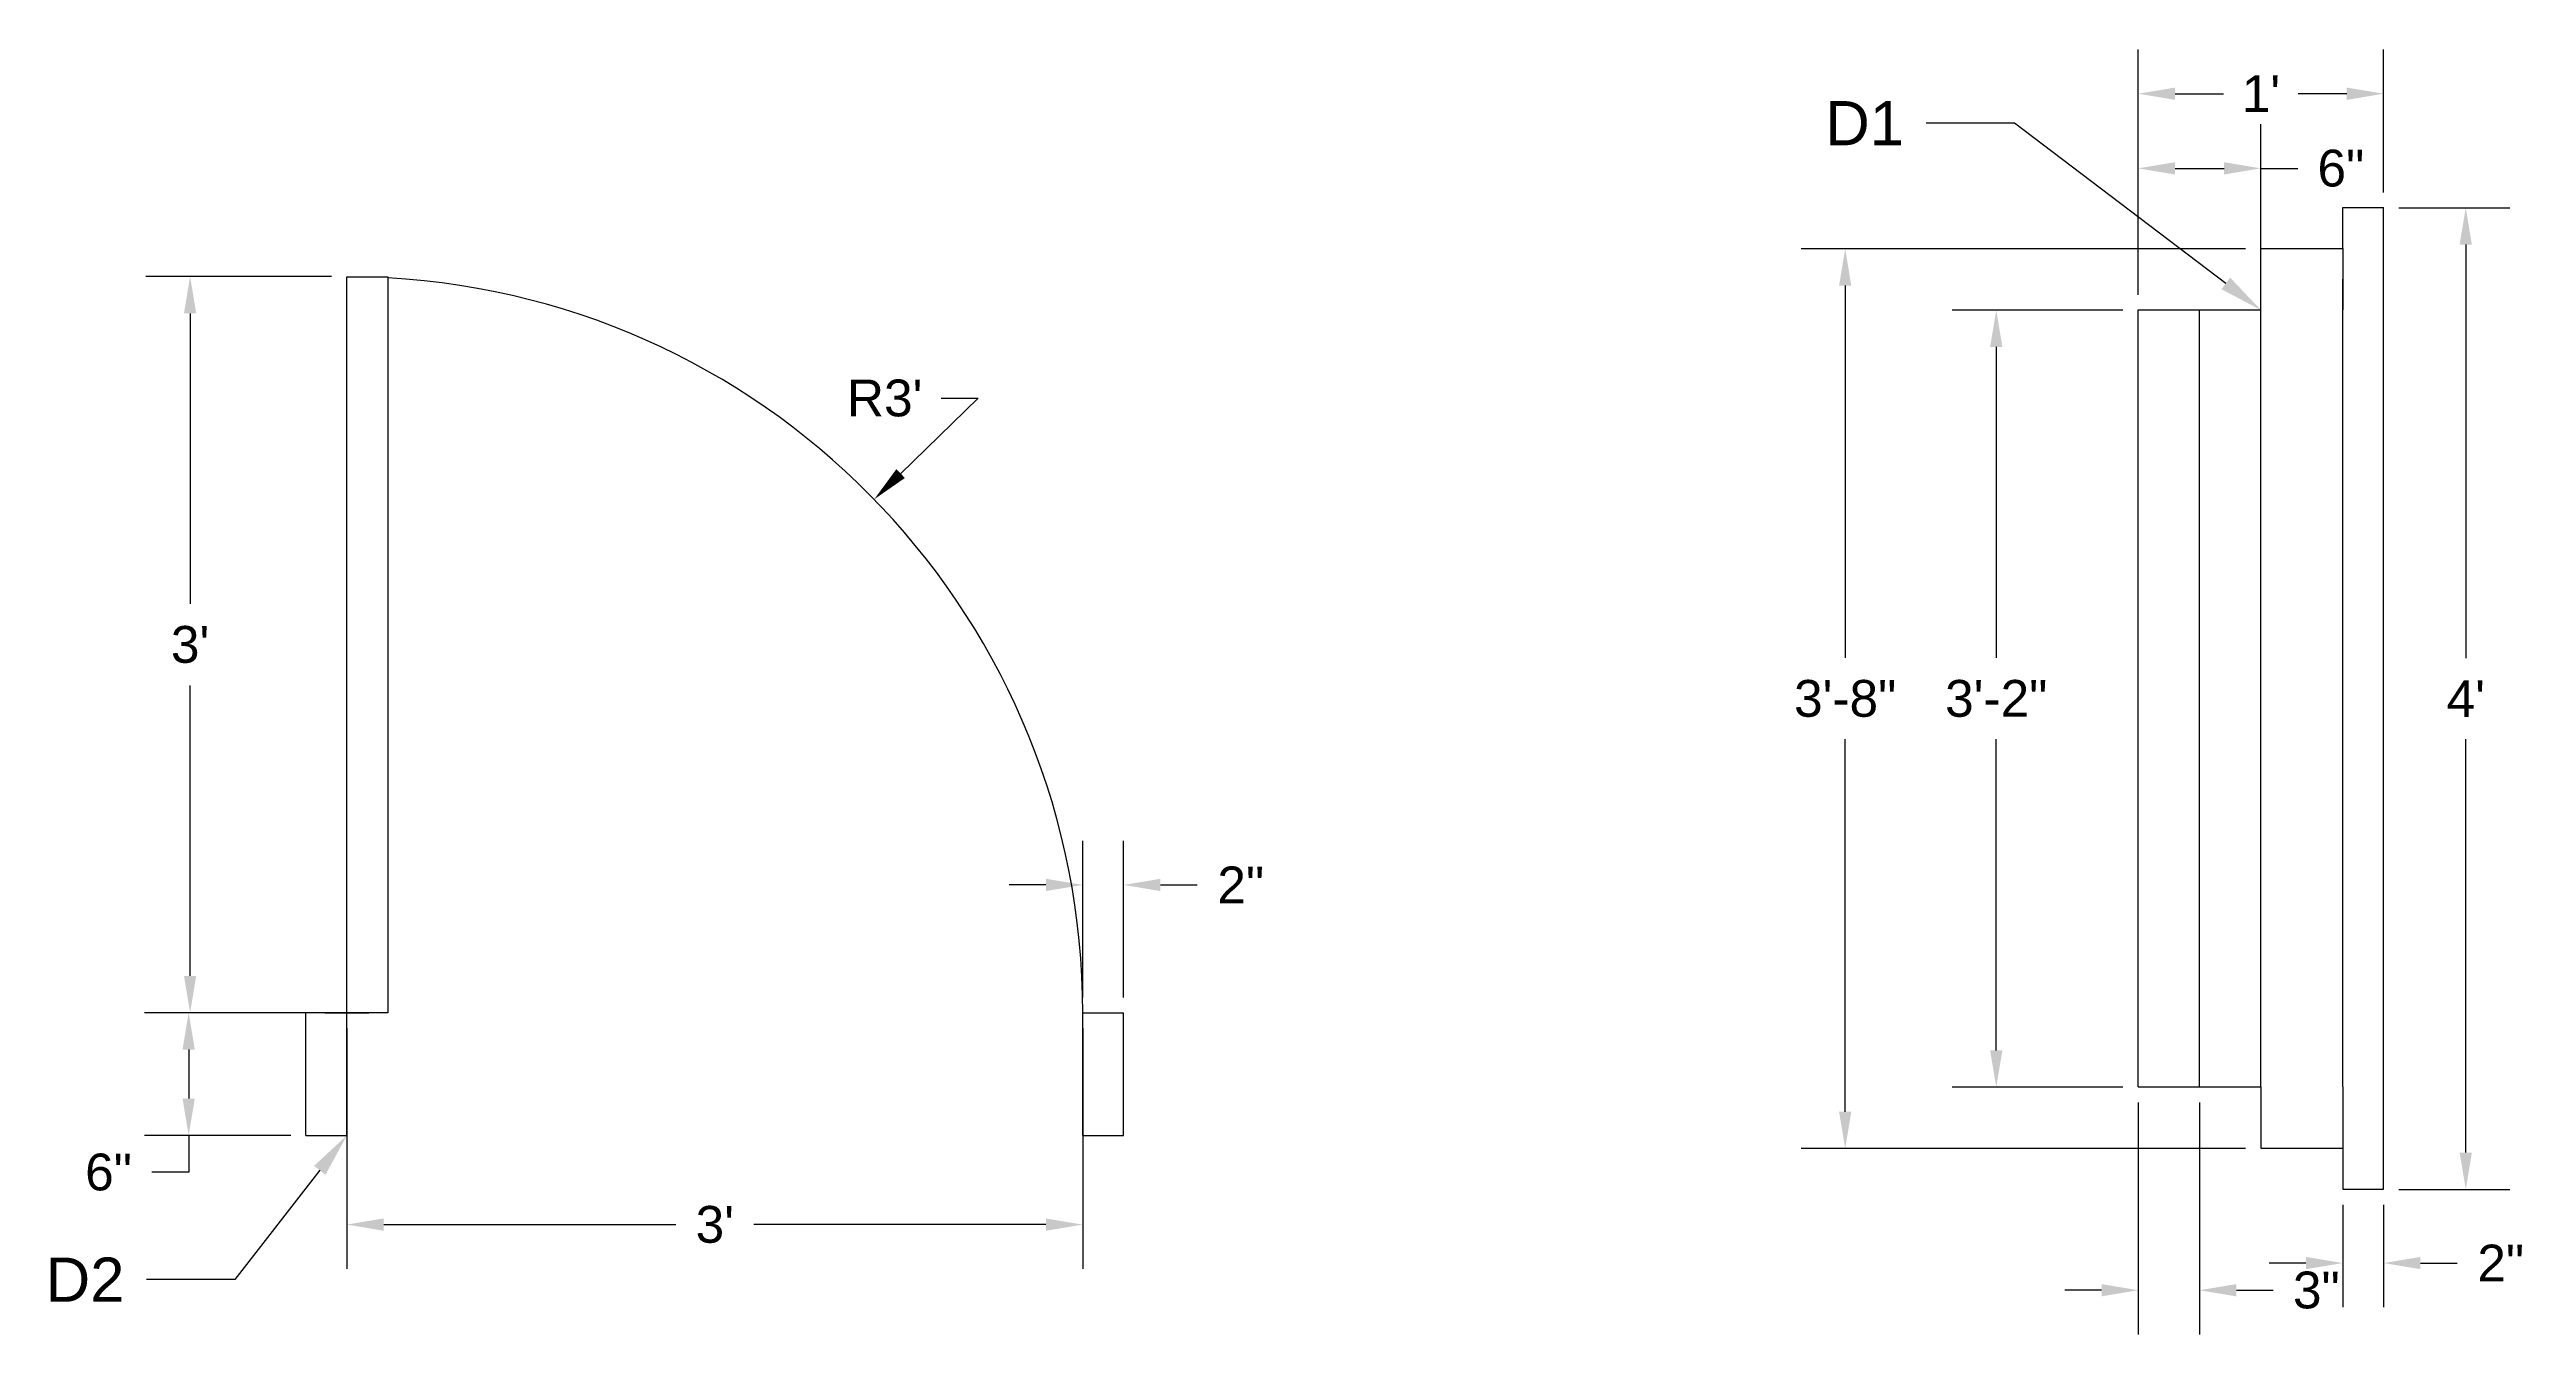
# Model space of a CAD drawing. Header units: inches. Extents: x -495 to 319, y -51 to 372.
# Drawn here: x 197.8 to 318.9, y 143.5 to 206.3 of the extents above; entities that cross this region are included whole.
import ezdxf
from ezdxf import colors
from ezdxf.entities.mleader import LeaderData, LeaderLine
from ezdxf.math import Vec2, Vec3

# ---------------------------------------------------------------- set-up
doc = ezdxf.new("R2010")
doc.units = ezdxf.units.IN
doc.header["$MEASUREMENT"] = 0
for name, color, linetype in [('Detail Dimensions', 30, 'Continuous'), ('Doors', 6, 'Continuous'), ('Porch and Entrance', 7, 'Continuous'), ('Windows', 4, 'Continuous')]:
    doc.layers.add(name, color=color, linetype=linetype)
doc.styles.add('Annotative', font='Arial.ttf')
doc.styles.get("Standard").update_dxf_attribs({"font": 'Arial.ttf'})
doc.dimstyles.new('Copy of Annotative Style 1', dxfattribs={"dimtxt": 0.15, "dimasz": 0.15, "dimexe": 0.18, "dimexo": 0.0625, "dimgap": 0.09, "dimtad": 0, "dimtih": 1, "dimtoh": 1, "dimdec": 0, "dimzin": 0, "dimdsep": 46, "dimlunit": 3, "dimtxsty": 'Annotative', "dimcen": 0.09, "dimadec": 0, "dimazin": 0, "dimtfac": 1, "dimtdec": 0, "dimtofl": 0, "dimtmove": 0, "dimatfit": 3, "dimfxl": 1, "dimtolj": 1, "dimtzin": 0, "dimarcsym": 0})

# ---------------------------------------------------------------- blocks, each defined once
blk = doc.blocks.new('Window')
at = {"layer": 'Windows'}
for p, q in [((-515.15, 268.61), (-515.15, 270.61)), ((-515.15, 270.61), (-513.15, 270.61)), ((-513.15, 222.61), (-513.15, 270.61)), ((-519.15, 265.61), (-519.15, 268.61)), ((-519.15, 268.61), (-515.15, 268.61)), ((-515.15, 268.61), (-515.15, 265.61)), ((-515.15, 227.61), (-515.15, 267.11)), ((-525.15, 227.61), (-525.15, 265.61)), ((-525.15, 265.61), (-519.15, 265.61)), ((-522.15, 227.61), (-522.15, 265.61)), ((-519.15, 227.61), (-519.15, 265.61)), ((-525.15, 227.61), (-519.15, 227.61)), ((-519.15, 227.61), (-519.15, 224.61)), ((-515.15, 227.61), (-515.15, 224.61)), ((-519.15, 224.61), (-515.15, 224.61)), ((-515.15, 224.61), (-515.15, 222.61)), ((-515.15, 222.61), (-513.15, 222.61))]:
    blk.add_line(p, q, dxfattribs=at)
blk = doc.blocks.new('door')
at = {"layer": 'Doors'}
for p, q in [((-384.34, 100.26), (-384.34, 136.26)), ((-384.34, 136.26), (-382.34, 136.26)), ((-382.34, 136.26), (-382.34, 100.26)), ((-386.34, 94.26), (-386.34, 100.26)), ((-384.34, 100.26), (-386.34, 100.26)), ((-384.34, 94.26), (-384.34, 100.26)), ((-382.34, 100.26), (-384.34, 100.26)), ((-348.34, 94.26), (-348.34, 100.26)), ((-348.34, 100.26), (-346.34, 100.26)), ((-346.34, 94.26), (-346.34, 100.26)), ((-386.34, 94.26), (-384.34, 94.26)), ((-348.34, 94.26), (-346.34, 94.26))]:
    blk.add_line(p, q, dxfattribs=at)
blk.add_arc((-384.34, 100.26), 36, 0, 86.8153, dxfattribs=at)
blk = doc.blocks.new('*D34')
at = {"layer": 'Defpoints', "color": 0, "transparency": 16777216}
for p in [(299.94, 193.61), (292.99, 155.61), (299.94, 155.61)]:
    blk.add_point(p, dxfattribs=at)
at = {"layer": 'Detail Dimensions', "color": 0, "lineweight": -2, "transparency": 16777216}
for p, q in [((299.19, 193.61), (290.83, 193.61)), ((292.99, 191.81), (292.99, 176.61)), ((292.99, 157.41), (292.99, 172.62)), ((299.19, 155.61), (290.83, 155.61))]:
    blk.add_line(p, q, dxfattribs=at)
at = {"layer": 'Detail Dimensions', "color": 0, "transparency": 16777216}
for points in [[(292.69, 191.81), (293.29, 191.81), (292.99, 193.61)], [(292.69, 157.41), (293.29, 157.41), (292.99, 155.61)]]:
    blk.add_solid(points, dxfattribs=at)
at = {"layer": 'Detail Dimensions', "color": 0, "transparency": 16777216, "insert": (292.99, 174.61), "char_height": 1.8, "attachment_point": 5, "style": 'Annotative'}
blk.add_mtext('\\A1;3\'-2"', dxfattribs=at)
blk = doc.blocks.new('*D35')
at = {"layer": 'Defpoints', "color": 0, "transparency": 16777216}
for p in [(305.94, 196.61), (285.6, 152.61), (305.94, 152.61)]:
    blk.add_point(p, dxfattribs=at)
at = {"layer": 'Detail Dimensions', "color": 0, "lineweight": -2, "transparency": 16777216}
for p, q in [((305.19, 196.61), (283.44, 196.61)), ((285.6, 194.81), (285.6, 176.61)), ((285.6, 154.41), (285.6, 172.62)), ((305.19, 152.61), (283.44, 152.61))]:
    blk.add_line(p, q, dxfattribs=at)
at = {"layer": 'Detail Dimensions', "color": 0, "transparency": 16777216}
for points in [[(285.3, 194.81), (285.9, 194.81), (285.6, 196.61)], [(285.3, 154.41), (285.9, 154.41), (285.6, 152.61)]]:
    blk.add_solid(points, dxfattribs=at)
at = {"layer": 'Detail Dimensions', "color": 0, "transparency": 16777216, "insert": (285.6, 174.61), "char_height": 1.8, "attachment_point": 5, "style": 'Annotative'}
blk.add_mtext('\\A1;3\'-8"', dxfattribs=at)
blk = doc.blocks.new('*D36')
at = {"layer": 'Defpoints', "color": 0, "transparency": 16777216}
for p in [(311.94, 198.61), (311.94, 150.61), (315.96, 150.61)]:
    blk.add_point(p, dxfattribs=at)
at = {"layer": 'Detail Dimensions', "color": 0, "lineweight": -2, "transparency": 16777216}
for p, q in [((312.69, 198.61), (318.12, 198.61)), ((315.96, 196.81), (315.96, 176.59)), ((315.96, 152.41), (315.96, 172.63)), ((312.69, 150.61), (318.12, 150.61))]:
    blk.add_line(p, q, dxfattribs=at)
at = {"layer": 'Detail Dimensions', "color": 0, "transparency": 16777216}
for points in [[(315.66, 196.81), (316.26, 196.81), (315.96, 198.61)], [(315.66, 152.41), (316.26, 152.41), (315.96, 150.61)]]:
    blk.add_solid(points, dxfattribs=at)
at = {"layer": 'Detail Dimensions', "color": 0, "transparency": 16777216, "insert": (315.96, 174.61), "char_height": 1.8, "attachment_point": 5, "style": 'Annotative'}
blk.add_mtext("\\A1;4'", dxfattribs=at)
blk = doc.blocks.new('*D37')
at = {"layer": 'Defpoints', "color": 0, "transparency": 16777216}
for p in [(311.94, 204.19), (311.94, 198.61), (299.94, 193.61)]:
    blk.add_point(p, dxfattribs=at)
at = {"layer": 'Detail Dimensions', "color": 0, "lineweight": -2, "transparency": 16777216}
for p, q in [((299.94, 194.36), (299.94, 206.35)), ((311.94, 199.36), (311.94, 206.35)), ((301.74, 204.19), (304.11, 204.19)), ((310.14, 204.19), (307.76, 204.19))]:
    blk.add_line(p, q, dxfattribs=at)
at = {"layer": 'Detail Dimensions', "color": 0, "transparency": 16777216}
for points in [[(301.74, 204.49), (301.74, 203.89), (299.94, 204.19)], [(310.14, 204.49), (310.14, 203.89), (311.94, 204.19)]]:
    blk.add_solid(points, dxfattribs=at)
at = {"layer": 'Detail Dimensions', "color": 0, "transparency": 16777216, "insert": (305.94, 204.19), "char_height": 1.8, "attachment_point": 5, "style": 'Annotative'}
blk.add_mtext("\\A1;1'", dxfattribs=at)
blk = doc.blocks.new('*D38')
at = {"layer": 'Defpoints', "color": 0, "transparency": 16777216}
for p in [(299.94, 155.61), (302.94, 155.61), (302.94, 145.68)]:
    blk.add_point(p, dxfattribs=at)
at = {"layer": 'Detail Dimensions', "color": 0, "lineweight": -2, "transparency": 16777216}
for p, q in [((299.94, 154.86), (299.94, 143.52)), ((302.94, 154.86), (302.94, 143.52)), ((298.14, 145.68), (296.34, 145.68)), ((304.74, 145.68), (306.54, 145.68))]:
    blk.add_line(p, q, dxfattribs=at)
at = {"layer": 'Detail Dimensions', "color": 0, "transparency": 16777216}
for points in [[(298.14, 145.98), (298.14, 145.38), (299.94, 145.68)], [(304.74, 145.98), (304.74, 145.38), (302.94, 145.68)]]:
    blk.add_solid(points, dxfattribs=at)
at = {"layer": 'Detail Dimensions', "color": 0, "transparency": 16777216, "insert": (308.65, 145.68), "char_height": 1.8, "attachment_point": 5, "style": 'Annotative'}
blk.add_mtext('\\A1;3"', dxfattribs=at)
blk = doc.blocks.new('*D39')
at = {"layer": 'Defpoints', "color": 0, "transparency": 16777216}
for p in [(309.94, 150.61), (311.94, 150.61), (311.94, 147.01)]:
    blk.add_point(p, dxfattribs=at)
at = {"layer": 'Detail Dimensions', "color": 0, "lineweight": -2, "transparency": 16777216}
for p, q in [((309.94, 149.86), (309.94, 144.85)), ((311.94, 149.86), (311.94, 144.85)), ((308.14, 147.01), (306.34, 147.01)), ((313.74, 147.01), (315.54, 147.01))]:
    blk.add_line(p, q, dxfattribs=at)
at = {"layer": 'Detail Dimensions', "color": 0, "transparency": 16777216}
for points in [[(308.14, 147.31), (308.14, 146.71), (309.94, 147.01)], [(313.74, 147.31), (313.74, 146.71), (311.94, 147.01)]]:
    blk.add_solid(points, dxfattribs=at)
at = {"layer": 'Detail Dimensions', "color": 0, "transparency": 16777216, "insert": (317.67, 147.01), "char_height": 1.8, "attachment_point": 5, "style": 'Annotative'}
blk.add_mtext('\\A1;2"', dxfattribs=at)
blk = doc.blocks.new('*D40')
at = {"layer": 'Defpoints', "color": 0, "transparency": 16777216}
for p in [(305.94, 200.54), (299.94, 193.61), (305.94, 193.61)]:
    blk.add_point(p, dxfattribs=at)
at = {"layer": 'Detail Dimensions', "color": 0, "lineweight": -2, "transparency": 16777216}
for p, q in [((299.94, 194.36), (299.94, 202.7)), ((305.94, 194.36), (305.94, 202.7)), ((301.74, 200.54), (304.14, 200.54)), ((305.94, 200.54), (307.74, 200.54))]:
    blk.add_line(p, q, dxfattribs=at)
at = {"layer": 'Detail Dimensions', "color": 0, "transparency": 16777216}
for points in [[(301.74, 200.84), (301.74, 200.24), (299.94, 200.54)], [(304.14, 200.84), (304.14, 200.24), (305.94, 200.54)]]:
    blk.add_solid(points, dxfattribs=at)
at = {"layer": 'Detail Dimensions', "color": 0, "transparency": 16777216, "insert": (309.85, 200.54), "char_height": 1.8, "attachment_point": 5, "style": 'Annotative'}
blk.add_mtext('\\A1;6"', dxfattribs=at)
blk = doc.blocks.new('*D41')
at = {"layer": 'Defpoints', "color": 0, "transparency": 16777216}
for p in [(212.3, 195.25), (204.63, 159.25), (212.3, 159.25)]:
    blk.add_point(p, dxfattribs=at)
at = {"layer": 'Detail Dimensions', "color": 0, "lineweight": -2, "transparency": 16777216}
for p, q in [((211.55, 195.25), (202.47, 195.25)), ((204.63, 193.45), (204.63, 179.25)), ((204.63, 161.05), (204.63, 175.25)), ((211.55, 159.25), (202.47, 159.25))]:
    blk.add_line(p, q, dxfattribs=at)
at = {"layer": 'Detail Dimensions', "color": 0, "transparency": 16777216}
for points in [[(204.33, 193.45), (204.93, 193.45), (204.63, 195.25)], [(204.33, 161.05), (204.93, 161.05), (204.63, 159.25)]]:
    blk.add_solid(points, dxfattribs=at)
at = {"layer": 'Detail Dimensions', "color": 0, "transparency": 16777216, "insert": (204.63, 177.25), "char_height": 1.8, "attachment_point": 5, "style": 'Annotative'}
blk.add_mtext("\\A1;3'", dxfattribs=at)
blk = doc.blocks.new('*D42')
at = {"layer": 'Defpoints', "color": 0, "transparency": 16777216}
for p in [(212.3, 159.25), (248.3, 159.25), (248.3, 148.89)]:
    blk.add_point(p, dxfattribs=at)
at = {"layer": 'Detail Dimensions', "color": 0, "lineweight": -2, "transparency": 16777216}
for p, q in [((212.3, 158.5), (212.3, 146.73)), ((248.3, 158.5), (248.3, 146.73)), ((214.1, 148.89), (228.39, 148.89)), ((246.5, 148.89), (232.21, 148.89))]:
    blk.add_line(p, q, dxfattribs=at)
at = {"layer": 'Detail Dimensions', "color": 0, "transparency": 16777216}
for points in [[(214.1, 149.19), (214.1, 148.59), (212.3, 148.89)], [(246.5, 149.19), (246.5, 148.59), (248.3, 148.89)]]:
    blk.add_solid(points, dxfattribs=at)
at = {"layer": 'Detail Dimensions', "color": 0, "transparency": 16777216, "insert": (230.3, 148.89), "char_height": 1.8, "attachment_point": 5, "style": 'Annotative'}
blk.add_mtext("\\A1;3'", dxfattribs=at)
blk = doc.blocks.new('*D43')
at = {"layer": 'Defpoints', "color": 0, "transparency": 16777216}
for p in [(250.3, 165.5), (248.3, 159.25), (250.3, 159.25)]:
    blk.add_point(p, dxfattribs=at)
at = {"layer": 'Detail Dimensions', "color": 0, "lineweight": -2, "transparency": 16777216}
for p, q in [((248.3, 160), (248.3, 167.66)), ((250.3, 160), (250.3, 167.66)), ((246.5, 165.5), (244.7, 165.5)), ((252.1, 165.5), (253.9, 165.5))]:
    blk.add_line(p, q, dxfattribs=at)
at = {"layer": 'Detail Dimensions', "color": 0, "transparency": 16777216}
for points in [[(246.5, 165.8), (246.5, 165.2), (248.3, 165.5)], [(252.1, 165.8), (252.1, 165.2), (250.3, 165.5)]]:
    blk.add_solid(points, dxfattribs=at)
at = {"layer": 'Detail Dimensions', "color": 0, "transparency": 16777216, "insert": (256.03, 165.5), "char_height": 1.8, "attachment_point": 5, "style": 'Annotative'}
blk.add_mtext('\\A1;2"', dxfattribs=at)
blk = doc.blocks.new('*D44')
at = {"layer": 'Defpoints', "color": 0, "transparency": 16777216}
for p in [(210.3, 159.25), (204.56, 153.25), (210.3, 153.25)]:
    blk.add_point(p, dxfattribs=at)
at = {"layer": 'Detail Dimensions', "color": 0, "lineweight": -2, "transparency": 16777216}
for p, q in [((209.55, 159.25), (202.4, 159.25)), ((204.56, 157.45), (204.56, 155.05)), ((209.55, 153.25), (202.4, 153.25)), ((204.56, 153.25), (204.56, 151.45)), ((204.56, 151.45), (202.76, 151.45))]:
    blk.add_line(p, q, dxfattribs=at)
at = {"layer": 'Detail Dimensions', "color": 0, "transparency": 16777216}
for points in [[(204.26, 157.45), (204.86, 157.45), (204.56, 159.25)], [(204.26, 155.05), (204.86, 155.05), (204.56, 153.25)]]:
    blk.add_solid(points, dxfattribs=at)
at = {"layer": 'Detail Dimensions', "color": 0, "transparency": 16777216, "insert": (200.64, 151.45), "char_height": 1.8, "attachment_point": 5, "style": 'Annotative'}
blk.add_mtext('\\A1;6"', dxfattribs=at)
blk = doc.blocks.new('*D45')
at = {"layer": 'Defpoints', "color": 0, "transparency": 16777216}
for p in [(238.1, 184.36), (212.3, 159.25)]:
    blk.add_point(p, dxfattribs=at)
at = {"layer": 'Detail Dimensions', "color": 0, "lineweight": -2, "transparency": 16777216}
for p, q in [((243.18, 189.3), (239.39, 185.61)), ((241.38, 189.3), (243.18, 189.3)), ((212.3, 158.17), (212.3, 160.33)), ((211.22, 159.25), (213.38, 159.25))]:
    blk.add_line(p, q, dxfattribs=at)
at = {"layer": 'Detail Dimensions', "color": 0, "transparency": 16777216}
blk.add_solid([(239.18, 185.83), (239.6, 185.4), (238.1, 184.36)], dxfattribs=at)
at = {"layer": 'Detail Dimensions', "color": 0, "transparency": 16777216, "insert": (238.61, 189.3), "char_height": 1.8, "attachment_point": 5, "style": 'Annotative'}
blk.add_mtext("\\A1;R3'", dxfattribs=at)

msp = doc.modelspace()

# ---------------------------------------------------------------- block references
at = {"layer": 'Porch and Entrance'}
msp.add_blockref('door', (596.64, 58.98), dxfattribs=at)
at = {"layer": 'Windows'}
msp.add_blockref('Window', (825.09, -71.99), dxfattribs=at)

# ---------------------------------------------------------------- dimensions: what is measured, and where the dimension line sits
at = {"layer": 'Detail Dimensions'}
for base, p1, p2, picture, middle in [((311.94, 204.19), (299.94, 193.61), (311.94, 198.61), '*D37', (305.94, 204.19)), ((248.3, 148.89), (212.3, 159.25), (248.3, 159.25), '*D42', (230.3, 148.89))]:
    dim = msp.add_linear_dim(base=base, p1=p1, p2=p2, dimstyle='Copy of Annotative Style 1', dxfattribs=at)
    dim.commit()
    dim.dimension.update_dxf_attribs({"geometry": picture, "text_midpoint": middle})
for p1, p2, distance, picture, middle in [((299.94, 193.61), (305.94, 193.61), 6.93, '*D40', (309.85, 200.54)), ((248.3, 159.25), (250.3, 159.25), 6.25, '*D43', (256.03, 165.5)), ((299.94, 155.61), (302.94, 155.61), -9.94, '*D38', (308.65, 145.68)), ((309.94, 150.61), (311.94, 150.61), -3.61, '*D39', (317.67, 147.01))]:
    dim = msp.add_aligned_dim(p1=p1, p2=p2, distance=distance, dimstyle='Copy of Annotative Style 1', dxfattribs=at)
    dim.commit()
    dim.dimension.update_dxf_attribs({"geometry": picture, "text_midpoint": middle})
for base, p1, p2, picture, middle in [((315.96, 150.61), (311.94, 198.61), (311.94, 150.61), '*D36', (315.96, 174.61)), ((285.6, 152.61), (305.94, 196.61), (305.94, 152.61), '*D35', (285.6, 174.61)), ((204.63, 159.25), (212.3, 195.25), (212.3, 159.25), '*D41', (204.63, 177.25)), ((292.99, 155.61), (299.94, 193.61), (299.94, 155.61), '*D34', (292.99, 174.61)), ((204.56, 153.25), (210.3, 159.25), (210.3, 153.25), '*D44', (200.64, 151.45))]:
    dim = msp.add_linear_dim(base=base, p1=p1, p2=p2, angle=90, dimstyle='Copy of Annotative Style 1', dxfattribs=at)
    dim.commit()
    dim.dimension.update_dxf_attribs({"geometry": picture, "text_midpoint": middle})
dim = msp.add_radius_dim(center=(212.3, 159.25), mpoint=(238.1, 184.36), dimstyle='Copy of Annotative Style 1', dxfattribs=at)
dim.commit()
dim.dimension.update_dxf_attribs({"geometry": '*D45', "text_midpoint": (238.61, 189.3), "dimtype": 164})

# ---------------------------------------------------------------- leaders
ml = msp.add_multileader_mtext('Standard', dxfattribs=at)
ml.set_content('D1', color=256)
ml.set_leader_properties()
ml.build(insert=Vec2(0, 0))
ml.multileader.update_dxf_attribs({"dogleg_length": 0.36, "arrow_head_size": 2.16, "scale": 12})
ctx = ml.context
ctx.base_point, ctx.scale, ctx.char_height, ctx.arrow_head_size, ctx.landing_gap_size, ctx.plane_origin = Vec3(284.33, 202.75), 12, 2.16, 2.16, 1.08, Vec3(305.94, 193.61)
ctx.text_align_type = 2
notes = []
notes.append((ctx, [(0, (1, 1, 0), (293.88, 202.75), (-1, 0), 4.32, [(0, [(305.94, 193.61)], 0, [])])]))
ctx.mtext.insert, ctx.mtext.alignment, ctx.mtext.flow_direction = Vec3(288.48, 203.83), 3, 5
ml = msp.add_multileader_mtext('Standard', dxfattribs=at)
ml.set_content('D2', color=256)
ml.set_leader_properties()
ml.build(insert=Vec2(0, 0))
ml.multileader.update_dxf_attribs({"dogleg_length": 0.36, "arrow_head_size": 2.16, "scale": 12})
ctx = ml.context
ctx.base_point, ctx.scale, ctx.char_height, ctx.arrow_head_size, ctx.landing_gap_size, ctx.plane_origin = Vec3(196.87, 146.2), 12, 2.16, 2.16, 1.08, Vec3(212.3, 153.25)
ctx.text_align_type = 2
notes.append((ctx, [(0, (1, 1, 0), (206.82, 146.2), (-1, 0), 4.32, [(0, [(212.3, 153.25)], 0, [])])]))
ctx.mtext.insert, ctx.mtext.alignment, ctx.mtext.flow_direction = Vec3(201.42, 147.28), 3, 5
for ctx, leaders in notes:
    for number, flags, end, landing, length, lines in leaders:
        leader = LeaderData()
        leader.index, (leader.has_last_leader_line, leader.has_dogleg_vector, leader.attachment_direction) = number, flags
        leader.last_leader_point, leader.dogleg_vector, leader.dogleg_length = Vec3(end), Vec3(landing), length
        for number, points, colour, breaks in lines:
            line = LeaderLine()
            line.index, line.vertices, line.color, line.breaks = number, Vec3.list(points), colors.encode_raw_color(colour), breaks
            leader.lines.append(line)
        ctx.leaders.append(leader)

doc.saveas('drawing.dxf')
